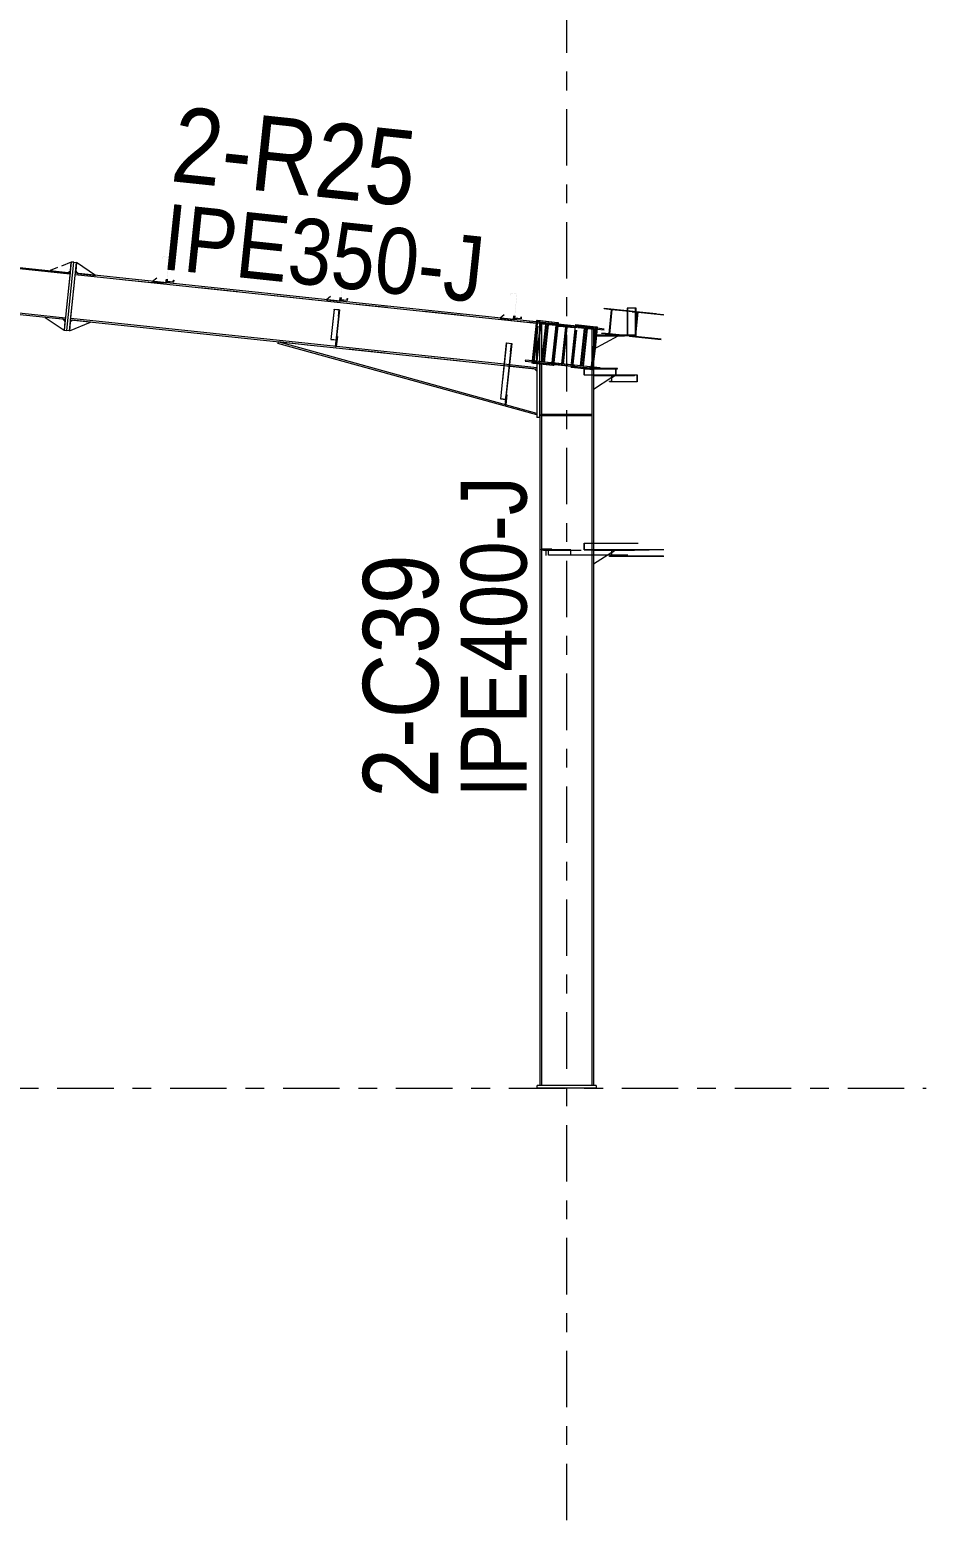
# Model space of a CAD drawing. Header units: millimetres. Extents: x -88 to 735, y -128 to 446.
# Drawn here: x 526.1 to 573.8, y 297.9 to 377.2 of the extents above; entities that cross this region are included whole.
import ezdxf

# ---------------------------------------------------------------- set-up
doc = ezdxf.new("R2010")
doc.units = ezdxf.units.MM
for name, pattern in [('XKITLINE00', [0]), ('XKITLINE02', [4, 2, -2]), ('XKITLINE03', [6, 3, -1, 1, -1])]:
    doc.linetypes.add(name, pattern=pattern)
for name, color, linetype, lineweight in [('Part', 2, 'Continuous', 0), ('PartMark', 7, 'Continuous', 0), ('S-grid', 1, 'Continuous', 0)]:
    doc.layers.add(name, color=color, linetype=linetype, lineweight=lineweight)
doc.styles.add('ARIAL', font='ARIAL.TTF')

# ---------------------------------------------------------------- blocks, each defined once
blk = doc.blocks.new('*A439')
at = {"layer": 'Part'}
blk.add_hatch(color=3, dxfattribs=at).paths.add_polyline_path([(542.987, 362.779), (542.997, 362.872), (543.009, 362.871), (542.998, 362.765), (542.643, 362.802), (542.778, 364.082), (542.448, 364.117), (542.438, 364.023), (542.426, 364.024), (542.437, 364.131), (542.792, 364.093), (542.657, 362.813)], flags=17)
blk = doc.blocks.new('*A440')
at = {"layer": 'Part'}
blk.add_hatch(color=3, dxfattribs=at).paths.add_polyline_path([(552.673, 361.608), (552.679, 361.672), (553.896, 361.543), (553.89, 361.479), (553.308, 361.541), (553.096, 359.537), (553.678, 359.476), (553.672, 359.412), (552.455, 359.54), (552.461, 359.604), (553.044, 359.543), (553.255, 361.546)], flags=17)
blk = doc.blocks.new('*A441')
at = {"layer": 'Part'}
blk.add_hatch(color=3, dxfattribs=at).paths.add_polyline_path([(552.221, 361.805), (552.231, 361.898), (552.244, 361.897), (552.233, 361.79), (551.877, 361.828), (552.012, 363.108), (551.683, 363.143), (551.673, 363.049), (551.66, 363.05), (551.671, 363.157), (552.027, 363.119), (551.892, 361.839)], flags=17)
blk = doc.blocks.new('*A442')
at = {"layer": 'Part'}
blk.add_hatch(color=3, dxfattribs=at).paths.add_polyline_path([(542.302, 362.295), (542.304, 362.312), (542.588, 362.282), (542.552, 361.938), (542.538, 361.939), (542.572, 362.266)], flags=17)
blk = doc.blocks.new('*A443')
at = {"layer": 'Part'}
blk.add_hatch(color=3, dxfattribs=at).paths.add_polyline_path([(554.567, 349.497), (554.567, 349.511), (554.887, 349.511), (554.887, 349.225), (554.871, 349.225), (554.871, 349.497)], flags=17)
blk = doc.blocks.new('*A444')
at = {"layer": 'Part'}
blk.add_hatch(color=3, dxfattribs=at).paths.add_polyline_path([(551.45, 360.498), (551.452, 360.521), (551.736, 360.491), (551.688, 360.032), (551.674, 360.033), (551.72, 360.469)], flags=17)
blk = doc.blocks.new('*A538')
at = {"layer": 'Part'}
blk.add_hatch(color=3, dxfattribs=at).paths.add_polyline_path([(533.752, 363.753), (533.762, 363.846), (533.775, 363.845), (533.764, 363.739), (533.408, 363.776), (533.543, 365.056), (533.214, 365.091), (533.204, 364.997), (533.191, 364.998), (533.202, 365.105), (533.558, 365.067), (533.423, 363.787)], flags=17)
blk = doc.blocks.new('*A542')
at = {"layer": 'Part'}
blk.add_hatch(color=3, dxfattribs=at).paths.add_polyline_path([(556.655, 362.323), (556.656, 362.337), (557.062, 362.295), (556.924, 360.981), (556.517, 361.023), (556.519, 361.037), (556.909, 360.997), (557.045, 362.282)], flags=17)
blk = doc.blocks.new('*A543')
at = {"layer": 'Part'}
blk.add_hatch(color=3, dxfattribs=at).paths.add_polyline_path([(555.593, 359.141), (555.593, 358.81), (557.063, 358.81), (557.063, 358.452), (556.941, 358.452), (556.941, 358.465), (557.048, 358.465), (557.048, 358.797), (555.578, 358.797), (555.578, 359.154), (555.701, 359.154), (555.701, 359.141)], flags=17)
blk = doc.blocks.new('*A544')
at = {"layer": 'Part'}
blk.add_hatch(color=3, dxfattribs=at).paths.add_polyline_path([(555.593, 349.855), (555.593, 349.524), (557.063, 349.524), (557.063, 349.167), (556.941, 349.167), (556.941, 349.18), (557.048, 349.18), (557.048, 349.511), (555.578, 349.511), (555.578, 349.868), (555.701, 349.868), (555.701, 349.855)], flags=17)
blk = doc.blocks.new('*A545')
at = {"layer": 'Part'}
blk.add_hatch(color=3, dxfattribs=at).paths.add_polyline_path([(555.593, 349.855), (555.593, 349.524), (557.063, 349.524), (557.063, 349.167), (556.941, 349.167), (556.941, 349.18), (557.048, 349.18), (557.048, 349.511), (555.578, 349.511), (555.578, 349.868), (555.701, 349.868), (555.701, 349.855)], flags=17)
blk = doc.blocks.new('*A546')
at = {"layer": 'Part'}
blk.add_hatch(color=3, dxfattribs=at).paths.add_polyline_path([(552.221, 361.805), (552.231, 361.898), (552.244, 361.897), (552.233, 361.79), (551.877, 361.828), (552.012, 363.108), (551.683, 363.143), (551.673, 363.049), (551.66, 363.05), (551.671, 363.157), (552.027, 363.119), (551.892, 361.839)], flags=17)
blk = doc.blocks.new('*A547')
at = {"layer": 'Part'}
blk.add_hatch(color=3, dxfattribs=at).paths.add_polyline_path([(542.987, 362.779), (542.997, 362.872), (543.009, 362.871), (542.998, 362.765), (542.643, 362.802), (542.778, 364.082), (542.448, 364.117), (542.438, 364.023), (542.426, 364.024), (542.437, 364.131), (542.792, 364.093), (542.657, 362.813)], flags=17)
blk = doc.blocks.new('*A615')
at = {"layer": 'Part'}
blk.add_hatch(color=3, dxfattribs=at).paths.add_polyline_path([(533.752, 363.753), (533.762, 363.846), (533.775, 363.845), (533.764, 363.739), (533.408, 363.776), (533.543, 365.056), (533.214, 365.091), (533.204, 364.997), (533.191, 364.998), (533.202, 365.105), (533.558, 365.067), (533.423, 363.787)], flags=17)
blk = doc.blocks.new('*A2059')
at = {"layer": 'S-grid', "color": 1, "linetype": 'XKITLINE03', "lineweight": 0}
blk.add_line((-48.412, 320.904), (573.76, 320.904), dxfattribs=at)
blk = doc.blocks.new('*A2062')
at = {"layer": 'Part', "color": 2, "linetype": 'XKITLINE00', "lineweight": 0}
for p, q in [((542.643, 362.802), (542.656, 362.93)), ((542.669, 362.928), (542.657, 362.813)), ((542.987, 362.779), (542.997, 362.872)), ((542.997, 362.872), (543.009, 362.871)), ((543.009, 362.871), (542.998, 362.765)), ((542.998, 362.765), (542.643, 362.802)), ((542.657, 362.813), (542.987, 362.779))]:
    blk.add_line(p, q, dxfattribs=at)
blk = doc.blocks.new('*A2063')
at = {"layer": 'Part', "color": 2, "linetype": 'XKITLINE00', "lineweight": 0}
for p, q in [((542.643, 362.802), (542.656, 362.93)), ((542.669, 362.928), (542.657, 362.813)), ((542.987, 362.779), (542.997, 362.872)), ((542.997, 362.872), (543.009, 362.871)), ((543.009, 362.871), (542.998, 362.765)), ((542.998, 362.765), (542.643, 362.802)), ((542.657, 362.813), (542.987, 362.779))]:
    blk.add_line(p, q, dxfattribs=at)
blk = doc.blocks.new('*A2064')
at = {"layer": 'Part', "color": 7, "linetype": 'XKITLINE02', "lineweight": 0}
for p, q in [((555.283, 361.397), (555.276, 361.333)), ((555.276, 361.333), (556.27, 361.228)), ((555.283, 361.397), (556.277, 361.292)), ((555.511, 359.283), (555.722, 361.286)), ((555.551, 359.279), (555.762, 361.282)), ((556.208, 361.235), (556.215, 361.299)), ((555.065, 359.33), (555.058, 359.266)), ((556.088, 359.157), (555.058, 359.266)), ((556.088, 359.222), (555.065, 359.33)), ((555.99, 359.168), (555.997, 359.232)), ((556.424, 359.122), (556.12, 359.154))]:
    blk.add_line(p, q, dxfattribs=at)
at = {"layer": 'Part', "color": 2, "linetype": 'XKITLINE00', "lineweight": 0}
for p, q in [((556.649, 361.253), (556.277, 361.292)), ((556.642, 361.189), (556.27, 361.228)), ((556.431, 359.186), (556.088, 359.222)), ((556.12, 359.154), (556.088, 359.157))]:
    blk.add_line(p, q, dxfattribs=at)
blk = doc.blocks.new('*A2065')
at = {"layer": 'Part', "color": 2, "linetype": 'XKITLINE00', "lineweight": 0}
for p, q in [((552.673, 361.608), (552.679, 361.672)), ((553.255, 361.546), (552.673, 361.608)), ((553.896, 361.543), (552.679, 361.672)), ((553.255, 361.546), (553.044, 359.543)), ((553.096, 359.537), (553.308, 361.541)), ((553.89, 361.479), (553.308, 361.541)), ((553.378, 359.508), (553.589, 361.511)), ((553.89, 361.479), (553.896, 361.543)), ((554.035, 361.464), (553.89, 361.479)), ((554.042, 361.528), (553.896, 361.543)), ((554.035, 361.464), (554.042, 361.528)), ((552.461, 359.604), (552.455, 359.54)), ((552.455, 359.54), (553.817, 359.397)), ((553.044, 359.543), (552.461, 359.604)), ((553.824, 359.461), (553.096, 359.537)), ((553.672, 359.412), (553.678, 359.476)), ((553.817, 359.397), (553.824, 359.461))]:
    blk.add_line(p, q, dxfattribs=at)
at = {"layer": 'Part', "color": 7, "linetype": 'XKITLINE02', "lineweight": 0}
for p, q in [((553.102, 361.562), (553.109, 361.626)), ((553.308, 361.541), (553.255, 361.546)), ((553.337, 359.512), (553.548, 361.515)), ((552.884, 359.495), (552.891, 359.559)), ((553.044, 359.543), (553.096, 359.537)), ((553.817, 359.397), (553.672, 359.412))]:
    blk.add_line(p, q, dxfattribs=at)
blk = doc.blocks.new('*A2066')
at = {"layer": 'Part', "color": 7, "linetype": 'XKITLINE02', "lineweight": 0}
for p, q in [((553.231, 359.387), (553.231, 361.541)), ((553.231, 361.541), (555.996, 361.25)), ((553.324, 361.532), (553.324, 359.377)), ((555.996, 359.154), (555.996, 358.797)), ((556.088, 359.154), (556.088, 358.797)), ((555.996, 349.868), (555.996, 349.511)), ((556.088, 349.868), (556.088, 349.511)), ((556.088, 321.047), (553.231, 321.047))]:
    blk.add_line(p, q, dxfattribs=at)
at = {"layer": 'Part', "color": 2, "linetype": 'XKITLINE00', "lineweight": 0}
for p, q in [((556.088, 361.24), (555.996, 361.25)), ((555.996, 361.25), (555.996, 359.154)), ((556.088, 361.24), (556.088, 359.154)), ((553.231, 359.387), (553.231, 321.047)), ((553.324, 359.377), (553.324, 321.047)), ((555.996, 358.797), (555.996, 349.868)), ((556.088, 358.797), (556.088, 349.868)), ((555.996, 349.511), (555.996, 321.047)), ((556.088, 349.511), (556.088, 321.047))]:
    blk.add_line(p, q, dxfattribs=at)
blk = doc.blocks.new('*A2067')
at = {"layer": 'Part', "color": 2, "linetype": 'XKITLINE00', "lineweight": 0}
for p, q in [((556.231, 321.047), (553.088, 321.047)), ((553.088, 320.904), (553.088, 321.047)), ((556.231, 320.904), (553.088, 320.904)), ((556.231, 321.047), (556.231, 320.904))]:
    blk.add_line(p, q, dxfattribs=at)
blk = doc.blocks.new('*A2068')
at = {"layer": 'Part', "color": 7, "linetype": 'XKITLINE02', "lineweight": 0}
for p, q in [((554.937, 359.207), (555.177, 361.48)), ((554.989, 359.201), (555.228, 361.474)), ((555.177, 361.48), (556.226, 361.369)), ((556.187, 360.934), (556.109, 360.195)), ((556.239, 360.934), (556.164, 360.225)), ((556.088, 360.001), (555.993, 359.095)), ((556.045, 359.09), (554.937, 359.207)), ((556.088, 359.505), (556.045, 359.09))]:
    blk.add_line(p, q, dxfattribs=at)
at = {"layer": 'Part', "color": 2, "linetype": 'XKITLINE00', "lineweight": 0}
for p, q in [((556.233, 361.369), (556.187, 360.934)), ((556.226, 361.369), (556.284, 361.363)), ((556.284, 361.363), (556.239, 360.934)), ((556.164, 360.225), (556.088, 359.505)), ((556.109, 360.195), (556.088, 360.001))]:
    blk.add_line(p, q, dxfattribs=at)
blk = doc.blocks.new('*A2069')
at = {"layer": 'Part', "color": 7, "linetype": 'XKITLINE02', "lineweight": 0}
for p, q in [((555.111, 361.415), (554.878, 359.213)), ((554.93, 359.208), (555.17, 361.481)), ((556.128, 360.934), (555.934, 359.102)), ((556.18, 360.934), (556.102, 360.191)), ((556.088, 360.067), (555.986, 359.096)), ((555.986, 359.096), (554.878, 359.213))]:
    blk.add_line(p, q, dxfattribs=at)
at = {"layer": 'Part', "color": 2, "linetype": 'XKITLINE00', "lineweight": 0}
for p, q in [((555.118, 361.486), (555.111, 361.415)), ((555.118, 361.486), (556.226, 361.369)), ((556.174, 361.375), (556.128, 360.934)), ((556.226, 361.369), (556.18, 360.934)), ((556.102, 360.191), (556.088, 360.067))]:
    blk.add_line(p, q, dxfattribs=at)
blk = doc.blocks.new('*A2070')
at = {"layer": 'Part', "color": 7, "linetype": 'XKITLINE02', "lineweight": 0}
for p, q in [((553.428, 349.511), (553.428, 349.497)), ((557.913, 349.511), (553.428, 349.511)), ((553.428, 349.497), (557.882, 349.497)), ((553.556, 349.497), (553.556, 349.225)), ((553.563, 349.225), (553.563, 349.511)), ((553.556, 349.225), (553.563, 349.225)), ((556.805, 349.225), (553.556, 349.225)), ((557.913, 349.225), (557.048, 349.225))]:
    blk.add_line(p, q, dxfattribs=at)
at = {"layer": 'Part', "color": 2, "linetype": 'XKITLINE00', "lineweight": 0}
blk.add_line((557.048, 349.225), (556.805, 349.225), dxfattribs=at)
blk = doc.blocks.new('*A2071')
at = {"layer": 'Part', "color": 7, "linetype": 'XKITLINE02', "lineweight": 0}
for p, q in [((551.452, 360.521), (551.138, 357.544)), ((551.72, 360.469), (551.391, 357.348)), ((551.688, 360.032), (551.736, 360.491)), ((551.405, 357.347), (551.688, 360.032)), ((551.138, 357.544), (551.408, 357.515)), ((551.139, 357.553), (551.423, 357.523)), ((551.391, 357.348), (551.405, 357.347))]:
    blk.add_line(p, q, dxfattribs=at)
blk = doc.blocks.new('*A2072')
at = {"layer": 'Part', "color": 7, "linetype": 'XKITLINE02', "lineweight": 0}
for p, q in [((542.304, 362.312), (542.134, 360.699)), ((542.572, 362.266), (542.38, 360.448)), ((542.394, 360.446), (542.588, 362.282)), ((542.134, 360.699), (542.404, 360.671)), ((542.135, 360.711), (542.419, 360.681)), ((542.38, 360.448), (542.394, 360.446))]:
    blk.add_line(p, q, dxfattribs=at)
blk = doc.blocks.new('*A2073')
at = {"layer": 'Part', "color": 2, "linetype": 'XKITLINE00', "lineweight": 0}
for p, q in [((551.877, 361.828), (551.891, 361.956)), ((552.233, 361.79), (551.877, 361.828)), ((551.904, 361.954), (551.892, 361.839)), ((551.892, 361.839), (552.221, 361.805)), ((552.221, 361.805), (552.231, 361.898)), ((552.231, 361.898), (552.244, 361.897)), ((552.244, 361.897), (552.233, 361.79))]:
    blk.add_line(p, q, dxfattribs=at)
blk = doc.blocks.new('*A2074')
at = {"layer": 'Part', "color": 2, "linetype": 'XKITLINE00', "lineweight": 0}
for p, q in [((539.325, 360.566), (539.304, 360.491)), ((553.074, 356.687), (539.304, 360.491)), ((553.074, 356.769), (539.325, 360.566)), ((553.074, 359.012), (552.97, 359.127))]:
    blk.add_line(p, q, dxfattribs=at)
at = {"layer": 'Part', "color": 7, "linetype": 'XKITLINE02', "lineweight": 0}
for p, q in [((552.97, 359.127), (539.325, 360.566)), ((553.074, 359.012), (553.074, 356.687))]:
    blk.add_line(p, q, dxfattribs=at)
blk = doc.blocks.new('*A2075')
at = {"layer": 'Part', "color": 7, "linetype": 'XKITLINE02', "lineweight": 0}
for p, q in [((528.295, 361.73), (528.558, 364.216)), ((553.074, 361.551), (528.549, 364.138)), ((553.074, 361.63), (552.679, 361.672)), ((553.074, 361.63), (553.074, 359.116)), ((551.608, 359.271), (551.324, 359.301)), ((551.616, 359.349), (551.332, 359.379))]:
    blk.add_line(p, q, dxfattribs=at)
at = {"layer": 'Part', "color": 2, "linetype": 'XKITLINE00', "lineweight": 0}
for p, q in [((553.038, 361.555), (528.549, 364.138)), ((552.679, 361.672), (528.558, 364.216)), ((551.324, 359.301), (528.295, 361.73)), ((551.332, 359.379), (528.304, 361.808)), ((553.074, 359.116), (551.608, 359.271)), ((553.074, 359.195), (551.616, 359.349))]:
    blk.add_line(p, q, dxfattribs=at)
blk = doc.blocks.new('*A2076')
at = {"layer": 'Part', "color": 2, "linetype": 'XKITLINE00', "lineweight": 0}
for p, q in [((542.381, 360.323), (542.413, 360.623)), ((542.473, 360.852), (542.417, 360.319)), ((542.438, 360.856), (542.473, 360.852))]:
    blk.add_line(p, q, dxfattribs=at)
at = {"layer": 'Part', "color": 7, "linetype": 'XKITLINE02', "lineweight": 0}
for p, q in [((542.413, 360.623), (542.438, 360.856)), ((542.417, 360.319), (542.381, 360.323)), ((542.393, 360.429), (542.428, 360.426))]:
    blk.add_line(p, q, dxfattribs=at)
blk = doc.blocks.new('*A2077')
at = {"layer": 'Part', "color": 7, "linetype": 'XKITLINE02', "lineweight": 0}
for p, q in [((542.438, 360.856), (542.381, 360.323)), ((542.417, 360.319), (542.473, 360.852)), ((542.473, 360.852), (542.438, 360.856)), ((542.381, 360.323), (542.417, 360.319)), ((542.393, 360.429), (542.428, 360.426))]:
    blk.add_line(p, q, dxfattribs=at)
blk = doc.blocks.new('*A2078')
at = {"layer": 'Part', "color": 2, "linetype": 'XKITLINE00', "lineweight": 0}
for p, q in [((542.302, 362.295), (542.134, 360.699)), ((542.302, 362.295), (542.304, 362.312)), ((542.572, 362.266), (542.302, 362.295)), ((542.304, 362.312), (542.588, 362.282)), ((542.588, 362.282), (542.413, 360.623)), ((542.538, 361.939), (542.572, 362.266)), ((542.538, 361.939), (542.38, 360.448)), ((542.538, 361.939), (542.552, 361.938)), ((542.134, 360.699), (542.404, 360.671)), ((542.38, 360.448), (542.394, 360.446))]:
    blk.add_line(p, q, dxfattribs=at)
at = {"layer": 'Part', "color": 7, "linetype": 'XKITLINE02', "lineweight": 0}
for p, q in [((542.135, 360.711), (542.419, 360.681)), ((542.394, 360.446), (542.413, 360.623))]:
    blk.add_line(p, q, dxfattribs=at)
blk = doc.blocks.new('*A2079')
at = {"layer": 'Part', "color": 2, "linetype": 'XKITLINE00', "lineweight": 0}
for p, q in [((553.445, 349.511), (553.445, 349.497)), ((553.445, 349.497), (554.567, 349.497)), ((554.887, 349.511), (553.59, 349.511)), ((553.687, 349.225), (553.687, 349.497)), ((554.567, 349.497), (554.567, 349.511)), ((554.871, 349.497), (554.567, 349.497)), ((554.871, 349.225), (554.871, 349.497)), ((554.887, 349.225), (554.887, 349.511)), ((554.887, 349.225), (553.687, 349.225))]:
    blk.add_line(p, q, dxfattribs=at)
at = {"layer": 'Part', "color": 7, "linetype": 'XKITLINE02', "lineweight": 0}
for p, q in [((553.59, 349.511), (553.445, 349.511)), ((553.7, 349.225), (553.7, 349.511))]:
    blk.add_line(p, q, dxfattribs=at)
blk = doc.blocks.new('*A2080')
at = {"layer": 'Part', "color": 2, "linetype": 'XKITLINE00', "lineweight": 0}
for p, q in [((553.86, 349.547), (553.324, 349.547)), ((553.59, 349.511), (553.324, 349.511)), ((553.86, 349.511), (553.86, 349.547))]:
    blk.add_line(p, q, dxfattribs=at)
at = {"layer": 'Part', "color": 7, "linetype": 'XKITLINE02', "lineweight": 0}
for p, q in [((553.324, 349.511), (553.324, 349.547)), ((553.431, 349.511), (553.431, 349.547)), ((553.86, 349.511), (553.59, 349.511))]:
    blk.add_line(p, q, dxfattribs=at)
blk = doc.blocks.new('*A2081')
at = {"layer": 'Part', "color": 7, "linetype": 'XKITLINE02', "lineweight": 0}
for p, q in [((553.86, 349.547), (553.324, 349.547)), ((553.324, 349.547), (553.324, 349.511)), ((553.324, 349.511), (553.86, 349.511)), ((553.431, 349.511), (553.431, 349.547)), ((553.86, 349.511), (553.86, 349.547))]:
    blk.add_line(p, q, dxfattribs=at)
blk = doc.blocks.new('*A2082')
at = {"layer": 'Part', "color": 7, "linetype": 'XKITLINE02', "lineweight": 0}
for p, q in [((556.088, 349.475), (556.088, 348.761)), ((557.191, 349.475), (556.088, 349.475)), ((557.048, 349.383), (557.191, 349.475))]:
    blk.add_line(p, q, dxfattribs=at)
at = {"layer": 'Part', "color": 2, "linetype": 'XKITLINE00', "lineweight": 0}
blk.add_line((557.048, 349.383), (556.088, 348.761), dxfattribs=at)
blk = doc.blocks.new('*A2083')
at = {"layer": 'Part', "color": 7, "linetype": 'XKITLINE02', "lineweight": 0}
for p, q in [((558.258, 349.511), (556.088, 349.511)), ((556.088, 349.511), (556.088, 349.475)), ((558.258, 349.475), (557.048, 349.475)), ((557.078, 349.475), (557.078, 349.511)), ((557.809, 349.475), (557.809, 349.511)), ((558.258, 349.475), (558.258, 349.511))]:
    blk.add_line(p, q, dxfattribs=at)
at = {"layer": 'Part', "color": 2, "linetype": 'XKITLINE00', "lineweight": 0}
for p, q in [((557.048, 349.475), (556.088, 349.475)), ((556.839, 349.475), (556.839, 349.511))]:
    blk.add_line(p, q, dxfattribs=at)
blk = doc.blocks.new('*A2084')
at = {"layer": 'Part', "color": 2, "linetype": 'XKITLINE00', "lineweight": 0}
for p, q in [((551.45, 360.498), (551.138, 357.544)), ((551.736, 360.491), (551.43, 357.588)), ((551.45, 360.498), (551.452, 360.521)), ((551.72, 360.469), (551.45, 360.498)), ((551.452, 360.521), (551.736, 360.491)), ((551.674, 360.033), (551.72, 360.469)), ((551.674, 360.033), (551.391, 357.348)), ((551.674, 360.033), (551.688, 360.032)), ((551.138, 357.544), (551.408, 357.515)), ((551.391, 357.348), (551.405, 357.347))]:
    blk.add_line(p, q, dxfattribs=at)
at = {"layer": 'Part', "color": 7, "linetype": 'XKITLINE02', "lineweight": 0}
for p, q in [((551.139, 357.553), (551.423, 357.523)), ((551.405, 357.347), (551.43, 357.588))]:
    blk.add_line(p, q, dxfattribs=at)
blk = doc.blocks.new('*A2085')
at = {"layer": 'Part', "color": 7, "linetype": 'XKITLINE02', "lineweight": 0}
for p, q in [((553.212, 361.551), (553.219, 361.615)), ((554.207, 361.446), (553.212, 361.551)), ((554.214, 361.51), (553.219, 361.615)), ((553.447, 359.5), (553.658, 361.504)), ((553.487, 359.496), (553.699, 361.499)), ((553.635, 361.506), (553.642, 361.57)), ((554.145, 361.452), (554.152, 361.516)), ((554.213, 361.402), (554.218, 361.445)), ((554.266, 361.396), (554.213, 361.402)), ((554.4, 359.4), (554.607, 361.361)), ((553.001, 359.548), (552.994, 359.484)), ((552.994, 359.484), (553.989, 359.379)), ((553.996, 359.443), (553.001, 359.548)), ((553.811, 359.397), (553.818, 359.461)), ((553.927, 359.385), (553.934, 359.449))]:
    blk.add_line(p, q, dxfattribs=at)
at = {"layer": 'Part', "color": 2, "linetype": 'XKITLINE00', "lineweight": 0}
for p, q in [((554.852, 361.378), (554.207, 361.446)), ((554.859, 361.442), (554.214, 361.51)), ((554.266, 361.396), (554.27, 361.439)), ((554.659, 361.355), (554.266, 361.396)), ((554.453, 359.394), (554.659, 361.355)), ((554.852, 361.378), (554.859, 361.442)), ((555.028, 359.269), (553.989, 359.379)), ((555.035, 359.333), (553.996, 359.443)), ((555.035, 359.333), (555.028, 359.269))]:
    blk.add_line(p, q, dxfattribs=at)
blk = doc.blocks.new('*A2086')
at = {"layer": 'Part', "color": 7, "linetype": 'XKITLINE02', "lineweight": 0}
for p, q in [((553.074, 359.403), (553.074, 361.701)), ((553.074, 361.701), (553.078, 361.701)), ((553.078, 361.701), (553.074, 361.701)), ((553.217, 361.687), (553.217, 359.388))]:
    blk.add_line(p, q, dxfattribs=at)
at = {"layer": 'Part', "color": 2, "linetype": 'XKITLINE00', "lineweight": 0}
for p, q in [((553.078, 361.701), (553.217, 361.701)), ((553.217, 361.701), (553.217, 361.687)), ((553.074, 359.403), (553.074, 356.558)), ((553.217, 359.388), (553.217, 356.558)), ((553.217, 356.558), (553.074, 356.558))]:
    blk.add_line(p, q, dxfattribs=at)
blk = doc.blocks.new('*A2087')
at = {"layer": 'Part', "color": 2, "linetype": 'XKITLINE00', "lineweight": 0}
for p, q in [((551.855, 361.96), (551.834, 361.761)), ((551.877, 361.828), (551.87, 361.757))]:
    blk.add_line(p, q, dxfattribs=at)
at = {"layer": 'Part', "color": 7, "linetype": 'XKITLINE02', "lineweight": 0}
for p, q in [((551.87, 361.757), (551.834, 361.761)), ((551.877, 361.828), (551.891, 361.956))]:
    blk.add_line(p, q, dxfattribs=at)
blk = doc.blocks.new('*A2088')
at = {"layer": 'Part', "color": 2, "linetype": 'XKITLINE00', "lineweight": 0}
blk.add_line((551.344, 362.014), (551.124, 361.836), dxfattribs=at)
at = {"layer": 'Part', "color": 7, "linetype": 'XKITLINE02', "lineweight": 0}
for p, q in [((551.124, 361.836), (551.834, 361.761)), ((551.834, 361.761), (551.855, 361.96))]:
    blk.add_line(p, q, dxfattribs=at)
blk = doc.blocks.new('*A2089')
at = {"layer": 'Part', "color": 7, "linetype": 'XKITLINE02', "lineweight": 0}
for p, q in [((551.449, 357.766), (551.393, 357.233)), ((551.404, 357.34), (551.44, 357.336)), ((551.428, 357.23), (551.485, 357.762)), ((551.485, 357.762), (551.449, 357.766)), ((551.393, 357.233), (551.428, 357.23))]:
    blk.add_line(p, q, dxfattribs=at)
blk = doc.blocks.new('*A2090')
at = {"layer": 'Part', "color": 2, "linetype": 'XKITLINE00', "lineweight": 0}
for p, q in [((551.43, 357.588), (551.393, 357.233)), ((551.485, 357.762), (551.428, 357.23)), ((551.449, 357.766), (551.485, 357.762)), ((551.428, 357.23), (551.393, 357.233))]:
    blk.add_line(p, q, dxfattribs=at)
at = {"layer": 'Part', "color": 7, "linetype": 'XKITLINE02', "lineweight": 0}
for p, q in [((551.404, 357.34), (551.44, 357.336)), ((551.43, 357.588), (551.449, 357.766)), ((551.393, 357.233), (551.393, 357.233)), ((551.393, 357.233), (551.393, 357.233))]:
    blk.add_line(p, q, dxfattribs=at)
blk = doc.blocks.new('*A2091')
at = {"layer": 'Part', "color": 2, "linetype": 'XKITLINE00', "lineweight": 0}
for p, q in [((553.04, 361.569), (552.829, 359.566)), ((553.054, 361.704), (553.047, 361.633)), ((554.163, 361.587), (553.054, 361.704)), ((553.872, 359.319), (554.111, 361.592)), ((553.923, 359.314), (554.163, 361.587)), ((552.822, 359.502), (552.814, 359.431)), ((553.923, 359.314), (552.814, 359.431))]:
    blk.add_line(p, q, dxfattribs=at)
at = {"layer": 'Part', "color": 7, "linetype": 'XKITLINE02', "lineweight": 0}
for p, q in [((552.866, 359.425), (553.106, 361.698)), ((553.047, 361.633), (553.04, 361.569)), ((552.829, 359.566), (552.822, 359.502))]:
    blk.add_line(p, q, dxfattribs=at)
blk = doc.blocks.new('*A2092')
at = {"layer": 'Part', "color": 7, "linetype": 'XKITLINE02', "lineweight": 0}
for p, q in [((553.113, 361.698), (552.873, 359.425)), ((552.924, 359.419), (553.164, 361.692)), ((554.163, 361.587), (553.113, 361.698)), ((553.923, 359.314), (552.873, 359.425))]:
    blk.add_line(p, q, dxfattribs=at)
at = {"layer": 'Part', "color": 2, "linetype": 'XKITLINE00', "lineweight": 0}
for p, q in [((553.93, 359.313), (554.17, 361.586)), ((553.982, 359.308), (554.221, 361.581)), ((554.221, 361.581), (554.163, 361.587)), ((553.982, 359.308), (553.923, 359.314))]:
    blk.add_line(p, q, dxfattribs=at)
blk = doc.blocks.new('*A2093')
at = {"layer": 'Part', "color": 7, "linetype": 'XKITLINE02', "lineweight": 0}
for p, q in [((555.996, 356.715), (553.324, 356.715)), ((553.324, 356.715), (553.324, 356.644)), ((555.996, 356.644), (553.324, 356.644)), ((553.431, 356.644), (553.431, 356.715)), ((555.888, 356.644), (555.888, 356.715)), ((555.996, 356.644), (555.996, 356.715))]:
    blk.add_line(p, q, dxfattribs=at)
blk = doc.blocks.new('*A2094')
at = {"layer": 'Part', "color": 2, "linetype": 'XKITLINE00', "lineweight": 0}
for p, q in [((555.996, 356.715), (553.324, 356.715)), ((555.996, 356.644), (553.324, 356.644))]:
    blk.add_line(p, q, dxfattribs=at)
at = {"layer": 'Part', "color": 7, "linetype": 'XKITLINE02', "lineweight": 0}
for p, q in [((553.324, 356.644), (553.324, 356.715)), ((553.431, 356.644), (553.431, 356.715)), ((555.888, 356.644), (555.888, 356.715)), ((555.996, 356.644), (555.996, 356.715))]:
    blk.add_line(p, q, dxfattribs=at)
blk = doc.blocks.new('*A2095')
at = {"layer": 'Part', "color": 7, "linetype": 'XKITLINE02', "lineweight": 0}
for p, q in [((553.239, 361.613), (553.231, 361.541)), ((553.231, 361.541), (554.27, 361.432)), ((553.239, 361.613), (554.859, 361.442))]:
    blk.add_line(p, q, dxfattribs=at)
at = {"layer": 'Part', "color": 2, "linetype": 'XKITLINE00', "lineweight": 0}
for p, q in [((556.088, 361.24), (554.27, 361.432)), ((556.096, 361.311), (554.859, 361.442)), ((556.088, 361.24), (556.096, 361.311))]:
    blk.add_line(p, q, dxfattribs=at)
blk = doc.blocks.new('*A2096')
at = {"layer": 'Part', "color": 7, "linetype": 'XKITLINE02', "lineweight": 0}
for p, q in [((554.431, 359.397), (554.638, 361.357)), ((554.462, 361.484), (554.455, 361.42)), ((556.089, 361.247), (554.455, 361.42)), ((556.096, 361.311), (554.462, 361.484)), ((554.484, 359.391), (554.691, 361.352)), ((555.086, 361.31), (554.638, 361.357)), ((555.034, 361.315), (555.038, 361.358)), ((555.091, 361.353), (555.086, 361.31)), ((555.166, 361.345), (555.173, 361.409)), ((555.4, 359.294), (555.612, 361.298)), ((555.441, 359.29), (555.652, 361.293)), ((555.674, 361.291), (555.681, 361.355)), ((553.848, 359.458), (553.842, 359.394)), ((553.842, 359.394), (555.88, 359.179)), ((555.886, 359.243), (553.848, 359.458)), ((554.948, 359.278), (554.955, 359.341)), ((555.06, 359.266), (555.067, 359.33)), ((555.886, 359.243), (555.88, 359.179))]:
    blk.add_line(p, q, dxfattribs=at)
at = {"layer": 'Part', "color": 2, "linetype": 'XKITLINE00', "lineweight": 0}
for p, q in [((556.098, 361.246), (556.089, 361.247)), ((556.105, 361.31), (556.096, 361.311)), ((556.098, 361.246), (556.105, 361.31))]:
    blk.add_line(p, q, dxfattribs=at)
blk = doc.blocks.new('*A2097')
at = {"layer": 'Part', "color": 7, "linetype": 'XKITLINE02', "lineweight": 0}
for p, q in [((556.088, 358.761), (556.088, 358.047)), ((557.191, 358.761), (556.088, 358.761)), ((557.048, 358.669), (557.191, 358.761))]:
    blk.add_line(p, q, dxfattribs=at)
at = {"layer": 'Part', "color": 2, "linetype": 'XKITLINE00', "lineweight": 0}
blk.add_line((557.048, 358.669), (556.088, 358.047), dxfattribs=at)
blk = doc.blocks.new('*A2098')
at = {"layer": 'Part', "color": 7, "linetype": 'XKITLINE02', "lineweight": 0}
for p, q in [((558.258, 358.797), (556.088, 358.797)), ((556.088, 358.797), (556.088, 358.761)), ((558.258, 358.761), (557.048, 358.761)), ((557.078, 358.761), (557.078, 358.797)), ((557.809, 358.761), (557.809, 358.797)), ((558.258, 358.761), (558.258, 358.797))]:
    blk.add_line(p, q, dxfattribs=at)
at = {"layer": 'Part', "color": 2, "linetype": 'XKITLINE00', "lineweight": 0}
for p, q in [((557.048, 358.761), (556.088, 358.761)), ((556.839, 358.761), (556.839, 358.797))]:
    blk.add_line(p, q, dxfattribs=at)
blk = doc.blocks.new('*A2099')
at = {"layer": 'Part', "color": 2, "linetype": 'XKITLINE00', "lineweight": 0}
for p, q in [((558.352, 362.359), (557.872, 362.359)), ((557.872, 362.359), (557.872, 360.934)), ((557.903, 360.934), (557.903, 362.359)), ((558.352, 360.934), (558.352, 362.359)), ((557.872, 360.934), (558.352, 360.934))]:
    blk.add_line(p, q, dxfattribs=at)
at = {"layer": 'Part', "color": 7, "linetype": 'XKITLINE02', "lineweight": 0}
blk.add_line((558.321, 360.934), (558.321, 362.359), dxfattribs=at)
blk = doc.blocks.new('*A2100')
at = {"layer": 'Part', "color": 2, "linetype": 'XKITLINE00', "lineweight": 0}
blk.add_line((556.088, 360.184), (557.4, 360.898), dxfattribs=at)
at = {"layer": 'Part', "color": 7, "linetype": 'XKITLINE02', "lineweight": 0}
for p, q in [((556.088, 360.898), (556.088, 360.184)), ((557.4, 360.898), (556.088, 360.898)), ((557.4, 360.898), (557.4, 360.898)), ((557.4, 360.898), (557.4, 360.898))]:
    blk.add_line(p, q, dxfattribs=at)
blk = doc.blocks.new('*A2101')
at = {"layer": 'Part', "color": 2, "linetype": 'XKITLINE00', "lineweight": 0}
for p, q in [((557.386, 360.934), (556.088, 360.934)), ((556.088, 360.898), (557.738, 360.898)), ((556.839, 360.898), (556.839, 360.934)), ((558.352, 360.898), (557.766, 360.898)), ((558.352, 360.934), (557.769, 360.934)), ((557.903, 360.898), (557.903, 360.934)), ((558.352, 360.898), (558.352, 360.934))]:
    blk.add_line(p, q, dxfattribs=at)
at = {"layer": 'Part', "color": 7, "linetype": 'XKITLINE02', "lineweight": 0}
for p, q in [((556.088, 360.934), (556.088, 360.898)), ((557.078, 360.898), (557.078, 360.934)), ((557.769, 360.934), (557.386, 360.934)), ((557.766, 360.898), (557.738, 360.898))]:
    blk.add_line(p, q, dxfattribs=at)
blk = doc.blocks.new('*A2102')
at = {"layer": 'Part', "color": 2, "linetype": 'XKITLINE00', "lineweight": 0}
blk.add_line((542.109, 362.988), (541.89, 362.81), dxfattribs=at)
at = {"layer": 'Part', "color": 7, "linetype": 'XKITLINE02', "lineweight": 0}
for p, q in [((542.6, 362.735), (542.621, 362.934)), ((541.89, 362.81), (542.6, 362.735))]:
    blk.add_line(p, q, dxfattribs=at)
blk = doc.blocks.new('*A2103')
at = {"layer": 'Part', "color": 2, "linetype": 'XKITLINE00', "lineweight": 0}
for p, q in [((542.621, 362.934), (542.6, 362.735)), ((542.643, 362.802), (542.635, 362.731))]:
    blk.add_line(p, q, dxfattribs=at)
at = {"layer": 'Part', "color": 7, "linetype": 'XKITLINE02', "lineweight": 0}
for p, q in [((542.643, 362.802), (542.656, 362.93)), ((542.635, 362.731), (542.6, 362.735))]:
    blk.add_line(p, q, dxfattribs=at)
blk = doc.blocks.new('*A2423')
at = {"layer": 'Part', "color": 2, "linetype": 'XKITLINE00', "lineweight": 0}
for p, q in [((533.408, 363.776), (533.422, 363.904)), ((533.764, 363.739), (533.408, 363.776)), ((533.435, 363.903), (533.423, 363.787)), ((533.423, 363.787), (533.752, 363.753)), ((533.752, 363.753), (533.762, 363.846)), ((533.762, 363.846), (533.775, 363.845)), ((533.775, 363.845), (533.764, 363.739))]:
    blk.add_line(p, q, dxfattribs=at)
blk = doc.blocks.new('*A2441')
at = {"layer": 'Part', "color": 2, "linetype": 'XKITLINE00', "lineweight": 0}
for p, q in [((526.946, 361.872), (527.951, 361.191)), ((527.905, 361.771), (528, 361.653))]:
    blk.add_line(p, q, dxfattribs=at)
at = {"layer": 'Part', "color": 7, "linetype": 'XKITLINE02', "lineweight": 0}
for p, q in [((527.905, 361.771), (526.946, 361.872)), ((528, 361.653), (527.951, 361.191))]:
    blk.add_line(p, q, dxfattribs=at)
blk = doc.blocks.new('*A2442')
at = {"layer": 'Part', "color": 7, "linetype": 'XKITLINE02', "lineweight": 0}
for p, q in [((528.284, 361.623), (528.235, 361.161)), ((529.361, 361.617), (528.402, 361.718))]:
    blk.add_line(p, q, dxfattribs=at)
at = {"layer": 'Part', "color": 2, "linetype": 'XKITLINE00', "lineweight": 0}
for p, q in [((528.235, 361.161), (529.361, 361.617)), ((528.402, 361.718), (528.284, 361.623))]:
    blk.add_line(p, q, dxfattribs=at)
blk = doc.blocks.new('*A2448')
at = {"layer": 'Part', "color": 2, "linetype": 'XKITLINE00', "lineweight": 0}
for p, q in [((533.386, 363.908), (533.365, 363.709)), ((533.408, 363.776), (533.401, 363.705))]:
    blk.add_line(p, q, dxfattribs=at)
at = {"layer": 'Part', "color": 7, "linetype": 'XKITLINE02', "lineweight": 0}
for p, q in [((533.401, 363.705), (533.365, 363.709)), ((533.408, 363.776), (533.422, 363.904))]:
    blk.add_line(p, q, dxfattribs=at)
blk = doc.blocks.new('*A2449')
at = {"layer": 'Part', "color": 2, "linetype": 'XKITLINE00', "lineweight": 0}
blk.add_line((532.875, 363.962), (532.655, 363.784), dxfattribs=at)
at = {"layer": 'Part', "color": 7, "linetype": 'XKITLINE02', "lineweight": 0}
for p, q in [((532.655, 363.784), (533.365, 363.709)), ((533.365, 363.709), (533.386, 363.908))]:
    blk.add_line(p, q, dxfattribs=at)
blk = doc.blocks.new('*A2450')
at = {"layer": 'Part', "color": 7, "linetype": 'XKITLINE02', "lineweight": 0}
for p, q in [((528.618, 364.784), (528.569, 364.322)), ((528.664, 364.205), (529.623, 364.103))]:
    blk.add_line(p, q, dxfattribs=at)
at = {"layer": 'Part', "color": 2, "linetype": 'XKITLINE00', "lineweight": 0}
for p, q in [((529.623, 364.103), (528.618, 364.784)), ((528.569, 364.322), (528.664, 364.205))]:
    blk.add_line(p, q, dxfattribs=at)
blk = doc.blocks.new('*A2451')
at = {"layer": 'Part', "color": 2, "linetype": 'XKITLINE00', "lineweight": 0}
for p, q in [((527.602, 364.518), (527.208, 364.358)), ((528.333, 364.814), (527.808, 364.601)), ((528.167, 364.257), (528.285, 364.352))]:
    blk.add_line(p, q, dxfattribs=at)
at = {"layer": 'Part', "color": 7, "linetype": 'XKITLINE02', "lineweight": 0}
for p, q in [((528.285, 364.352), (528.333, 364.814)), ((527.208, 364.358), (528.167, 364.257))]:
    blk.add_line(p, q, dxfattribs=at)
blk = doc.blocks.new('*A2452')
at = {"layer": 'Part', "color": 2, "linetype": 'XKITLINE00', "lineweight": 0}
for p, q in [((528.093, 361.176), (528.476, 364.799)), ((528.235, 361.161), (528.618, 364.784)), ((528.476, 364.799), (528.618, 364.784)), ((528.235, 361.161), (528.093, 361.176))]:
    blk.add_line(p, q, dxfattribs=at)
blk = doc.blocks.new('*A2453')
at = {"layer": 'Part', "color": 2, "linetype": 'XKITLINE00', "lineweight": 0}
for p, q in [((528.333, 364.814), (527.951, 361.191)), ((528.093, 361.176), (528.476, 364.799)), ((528.476, 364.799), (528.333, 364.814)), ((527.951, 361.191), (528.093, 361.176))]:
    blk.add_line(p, q, dxfattribs=at)
blk = doc.blocks.new('*A2454')
at = {"layer": 'Part', "color": 7, "linetype": 'XKITLINE02', "lineweight": 0}
for p, q in [((558.132, 362.188), (558.131, 362.173)), ((558.131, 362.173), (558.429, 362.142)), ((559.415, 362.043), (558.131, 362.173)), ((558.352, 362.164), (558.132, 362.188)), ((558.352, 362.165), (558.132, 362.188)), ((558.429, 362.142), (558.295, 360.856)), ((559.805, 362.002), (558.429, 362.142)), ((558.352, 361.283), (558.312, 360.898)), ((557.997, 360.887), (557.995, 360.873)), ((557.995, 360.873), (558.306, 360.841)), ((557.995, 360.873), (559.278, 360.743)), ((558.295, 360.856), (557.997, 360.887)), ((559.28, 360.757), (557.997, 360.887)), ((559.67, 360.717), (558.295, 360.856))]:
    blk.add_line(p, q, dxfattribs=at)
at = {"layer": 'Part', "color": 2, "linetype": 'XKITLINE00', "lineweight": 0}
for p, q in [((559.417, 362.057), (558.352, 362.165)), ((558.443, 362.155), (558.352, 362.164)), ((558.443, 362.155), (558.352, 361.283)), ((558.443, 362.155), (559.823, 362.015)), ((558.312, 360.898), (558.306, 360.841)), ((558.306, 360.841), (559.684, 360.701))]:
    blk.add_line(p, q, dxfattribs=at)
blk = doc.blocks.new('*A2455')
at = {"layer": 'Part', "color": 2, "linetype": 'XKITLINE00', "lineweight": 0}
for p, q in [((556.655, 362.323), (556.656, 362.337)), ((557.045, 362.282), (556.655, 362.323)), ((557.872, 362.214), (556.656, 362.337)), ((556.656, 362.337), (557.062, 362.295)), ((556.909, 360.997), (557.045, 362.282)), ((557.062, 362.295), (556.924, 360.981)), ((557.872, 362.213), (557.062, 362.295)), ((558.443, 362.155), (558.352, 362.164)), ((558.443, 362.155), (558.352, 362.164)), ((558.443, 362.155), (558.352, 361.283)), ((556.517, 361.023), (556.519, 361.037)), ((556.924, 360.981), (556.517, 361.023)), ((556.909, 360.998), (556.519, 361.037)), ((556.519, 361.037), (556.909, 360.997)), ((558.306, 360.841), (556.924, 360.981)), ((558.312, 360.898), (558.306, 360.841))]:
    blk.add_line(p, q, dxfattribs=at)
at = {"layer": 'Part', "color": 7, "linetype": 'XKITLINE02', "lineweight": 0}
for p, q in [((558.131, 362.173), (556.655, 362.323)), ((558.429, 362.142), (557.045, 362.282)), ((558.133, 362.188), (557.872, 362.214)), ((558.352, 362.164), (557.872, 362.213)), ((558.131, 362.173), (558.133, 362.188)), ((558.429, 362.142), (558.131, 362.173)), ((558.352, 362.164), (558.133, 362.188)), ((558.295, 360.856), (558.429, 362.142)), ((558.352, 361.283), (558.312, 360.898)), ((557.995, 360.873), (556.517, 361.023)), ((557.997, 360.887), (556.909, 360.998)), ((558.295, 360.856), (556.909, 360.997)), ((557.995, 360.873), (557.997, 360.887)), ((558.306, 360.841), (557.995, 360.873)), ((557.997, 360.887), (558.295, 360.856))]:
    blk.add_line(p, q, dxfattribs=at)
blk = doc.blocks.new('*A2456')
at = {"layer": 'Part', "color": 2, "linetype": 'XKITLINE00', "lineweight": 0}
for p, q in [((557.363, 359.154), (555.578, 359.154)), ((555.578, 359.154), (555.578, 358.797)), ((555.593, 358.81), (555.593, 359.141)), ((555.593, 359.141), (557.363, 359.141)), ((555.701, 359.141), (555.701, 359.154)), ((557.28, 358.81), (557.28, 359.141)), ((557.363, 359.141), (557.363, 359.154)), ((557.048, 358.797), (555.578, 358.797)), ((555.593, 358.81), (558.407, 358.81)), ((556.941, 358.452), (556.941, 358.465)), ((557.048, 358.465), (556.941, 358.465)), ((558.407, 358.452), (556.941, 358.452)), ((557.048, 358.465), (557.048, 358.797)), ((557.063, 358.452), (557.063, 358.81)), ((558.407, 358.81), (558.407, 358.452))]:
    blk.add_line(p, q, dxfattribs=at)
at = {"layer": 'Part', "color": 7, "linetype": 'XKITLINE02', "lineweight": 0}
for p, q in [((557.269, 358.797), (557.269, 359.154)), ((558.396, 358.797), (557.048, 358.797)), ((557.048, 358.465), (558.396, 358.465)), ((558.313, 358.452), (558.313, 358.465)), ((558.396, 358.465), (558.396, 358.797))]:
    blk.add_line(p, q, dxfattribs=at)
blk = doc.blocks.new('*A2457')
at = {"layer": 'Part', "color": 2, "linetype": 'XKITLINE00', "lineweight": 0}
for p, q in [((555.578, 349.511), (555.578, 349.868)), ((555.578, 349.868), (558.461, 349.868)), ((555.578, 349.511), (557.048, 349.511)), ((558.461, 349.855), (555.593, 349.855)), ((555.593, 349.855), (555.593, 349.524)), ((559.823, 349.524), (555.593, 349.524)), ((555.701, 349.855), (555.701, 349.868)), ((557.048, 349.18), (557.048, 349.511)), ((557.063, 349.167), (557.063, 349.524)), ((556.941, 349.167), (556.941, 349.18)), ((557.048, 349.18), (556.941, 349.18)), ((559.823, 349.167), (556.941, 349.167))]:
    blk.add_line(p, q, dxfattribs=at)
at = {"layer": 'Part', "color": 7, "linetype": 'XKITLINE02', "lineweight": 0}
for p, q in [((557.048, 349.511), (559.808, 349.511)), ((559.808, 349.18), (557.048, 349.18))]:
    blk.add_line(p, q, dxfattribs=at)
blk = doc.blocks.new('*A2458')
at = {"layer": 'Part', "color": 2, "linetype": 'XKITLINE00', "lineweight": 0}
for p, q in [((555.578, 349.511), (555.578, 349.868)), ((555.578, 349.868), (558.461, 349.868)), ((555.578, 349.511), (557.048, 349.511)), ((558.461, 349.855), (555.593, 349.855)), ((555.593, 349.855), (555.593, 349.524)), ((559.823, 349.524), (555.593, 349.524)), ((555.701, 349.855), (555.701, 349.868)), ((557.048, 349.18), (557.048, 349.511)), ((557.063, 349.167), (557.063, 349.524)), ((556.941, 349.167), (556.941, 349.18)), ((557.048, 349.18), (556.941, 349.18)), ((559.823, 349.167), (556.941, 349.167))]:
    blk.add_line(p, q, dxfattribs=at)
at = {"layer": 'Part', "color": 7, "linetype": 'XKITLINE02', "lineweight": 0}
for p, q in [((557.048, 349.511), (559.808, 349.511)), ((559.808, 349.18), (557.048, 349.18))]:
    blk.add_line(p, q, dxfattribs=at)
blk = doc.blocks.new('*A2459')
at = {"layer": 'Part', "color": 2, "linetype": 'XKITLINE00', "lineweight": 0}
for p, q in [((551.877, 361.828), (551.891, 361.956)), ((552.233, 361.79), (551.877, 361.828)), ((551.904, 361.954), (551.892, 361.839)), ((551.892, 361.839), (552.221, 361.805)), ((552.221, 361.805), (552.231, 361.898)), ((552.231, 361.898), (552.244, 361.897)), ((552.244, 361.897), (552.233, 361.79))]:
    blk.add_line(p, q, dxfattribs=at)
blk = doc.blocks.new('*A2601')
at = {"layer": 'S-grid', "color": 1, "linetype": 'XKITLINE03', "lineweight": 0}
blk.add_line((554.66, 297.938), (554.66, 425.059), dxfattribs=at)
blk = doc.blocks.new('*A2603')
at = {"layer": 'Part', "color": 2, "linetype": 'XKITLINE00', "lineweight": 0}
for p, q in [((443.353, 373.203), (528.274, 364.246)), ((528.265, 364.168), (443.353, 373.124)), ((449.752, 370.093), (443.353, 370.768)), ((449.744, 370.015), (443.353, 370.689)), ((528.011, 361.76), (450.028, 369.985)), ((528.02, 361.838), (450.037, 370.063))]:
    blk.add_line(p, q, dxfattribs=at)
at = {"layer": 'Part', "color": 7, "linetype": 'XKITLINE02', "lineweight": 0}
for p, q in [((443.353, 370.689), (443.353, 373.203)), ((450.028, 369.985), (449.744, 370.015)), ((450.037, 370.063), (449.752, 370.093)), ((528.274, 364.246), (528.011, 361.76))]:
    blk.add_line(p, q, dxfattribs=at)
blk = doc.blocks.new('*A2666')
at = {"layer": 'Part', "color": 2, "linetype": 'XKITLINE00', "lineweight": 0}
for p, q in [((533.408, 363.776), (533.422, 363.904)), ((533.764, 363.739), (533.408, 363.776)), ((533.435, 363.903), (533.423, 363.787)), ((533.423, 363.787), (533.752, 363.753)), ((533.752, 363.753), (533.762, 363.846)), ((533.762, 363.846), (533.775, 363.845)), ((533.775, 363.845), (533.764, 363.739))]:
    blk.add_line(p, q, dxfattribs=at)
blk = doc.blocks.new('*A2713')
at = {"layer": 'PartMark', "color": 3, "style": 'ARIAL', "width": 0.85}
blk.add_text('2-R25', height=4, rotation=-6.02179, dxfattribs=at).set_placement((533.552, 369.119))
at = {"layer": 'PartMark', "color": 7, "style": 'ARIAL', "width": 0.85}
blk.add_text('IPE350-J', height=3.5, rotation=-6.02179, dxfattribs=at).set_placement((533.059, 364.445))
blk = doc.blocks.new('*A2716')
at = {"layer": 'PartMark', "color": 7, "style": 'ARIAL', "width": 0.85}
blk.add_text('IPE400-J', height=3.5, rotation=90.00021, dxfattribs=at).set_placement((552.531, 336.341))
at = {"layer": 'PartMark', "color": 3, "style": 'ARIAL', "width": 0.85}
blk.add_text('2-C39', height=4, rotation=90.00021, dxfattribs=at).set_placement((547.831, 336.341))

msp = doc.modelspace()

# ---------------------------------------------------------------- block references
at = {"lineweight": 0}
for name in ['*A2601', '*A2603', '*A2713', '*A2451', '*A2453', '*A2452', '*A2450', '*A538', '*A615', '*A2075', '*A2449', '*A2448', '*A2423', '*A2666', '*A439', '*A547', '*A2102', '*A2103', '*A2062', '*A2063', '*A441', '*A546', '*A2072', '*A2078', '*A442', '*A542', '*A2455', '*A2099', '*A2454', '*A2441', '*A2442', '*A2088', '*A2087', '*A2073', '*A2459', '*A440', '*A2065', '*A2091', '*A2092', '*A2085', '*A2086', '*A2095', '*A2066', '*A2096', '*A2069', '*A2068', '*A2064', '*A2074', '*A2076', '*A2077', '*A2071', '*A2084', '*A444', '*A2101', '*A2100', '*A543', '*A2456', '*A2098', '*A2097', '*A2089', '*A2090', '*A2093', '*A2094', '*A2716', '*A2080', '*A2081', '*A2070', '*A2079', '*A443', '*A544', '*A545', '*A2457', '*A2458', '*A2083', '*A2082', '*A2059', '*A2067']:
    msp.add_blockref(name, (0, 0), dxfattribs=at)

doc.saveas('drawing.dxf')
